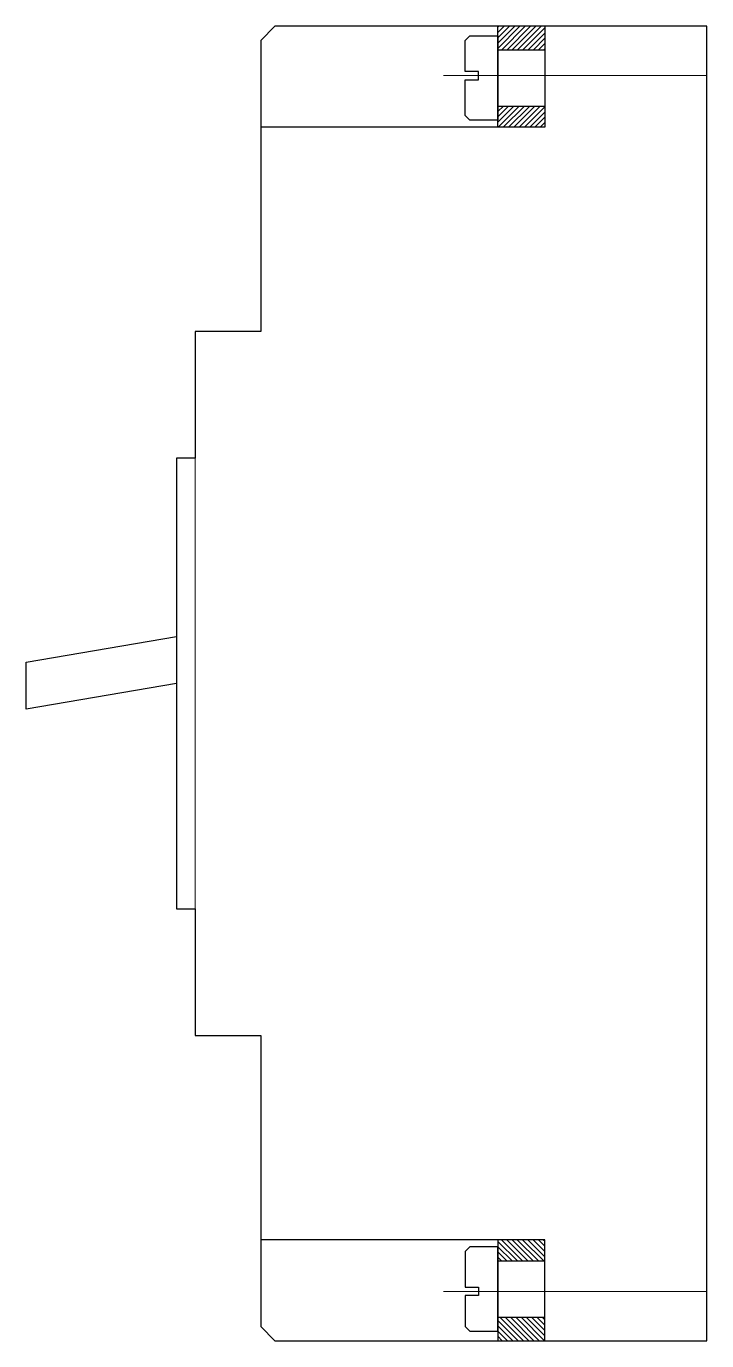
# Model space of a CAD drawing. Header units: millimetres. Extents: x 0 to 145, y 5 to 285.
import ezdxf
from ezdxf.enums import TextEntityAlignment as Align

# ---------------------------------------------------------------- set-up
doc = ezdxf.new("R2010")
doc.units = ezdxf.units.MM
doc.linetypes.add('CENTER', pattern=[50.8, 31.75, -6.35, 6.35, -6.35])
for name, color, linetype, lineweight in [('hw_Center', 4, 'CENTER', 9), ('hw_Continuous', 3, 'Continuous', 13), ('hw_Text', 7, 'Continuous', 13)]:
    doc.layers.add(name, color=color, linetype=linetype, lineweight=lineweight)
doc.styles.add('hw_Standard', font='complex.shx', dxfattribs={"width": 0.9})

# ---------------------------------------------------------------- blocks, each defined once
blk = doc.blocks.new('hwLS MCCB_Frame 800A_Metasol')
h = blk.add_hatch()
h.set_pattern_fill('ANSI31', color=1, scale=0.25, style=0)
h.set_pattern_definition([(45, (-4708.9271, 304.4976), (-0.56126601, 0.56126601), [])])
h.paths.add_polyline_path([(64.5, 135), (74.5, 135), (74.5, 140), (64.5, 140)])
h.paths.add_polyline_path([(64.5, 123), (64.5, 120), (64.5, 118.5), (74.5, 118.5), (74.5, 123)])
h = blk.add_hatch()
h.set_pattern_fill('ANSI31', color=1, scale=0.25, style=0)
h.set_pattern_definition([(315, (-4708.9271, -304.4976), (-0.56126601, -0.56126601), [])])
h.paths.add_polyline_path([(64.5, -135), (74.5, -135), (74.5, -140), (64.5, -140)])
h.paths.add_polyline_path([(64.5, -123), (64.5, -120), (64.5, -118.5), (74.5, -118.5), (74.5, -123)])
at = {"flags": 128}
blk.add_lwpolyline([(14, 75), (0, 75), (0, 48), (-4, 48), (-4, -48), (0, -48), (0, -75), (14, -75), (14, -137), (17, -140), (109, -140), (109, 140), (17, 140), (14, 137)], close=True, dxfattribs=at)
at = {"color": 1}
for points in [[(74.5, 140), (74.5, 118.5), (14, 118.5)], [(64.5, 118.5), (64.5, 140)], [(64.5, 135), (74.5, 135)], [(64.5, 123), (74.5, 123)], [(74.5, -140), (74.5, -118.5), (14, -118.5)], [(64.5, -118.5), (64.5, -140)], [(64.5, -123), (74.5, -123)], [(64.5, -135), (74.5, -135)]]:
    blk.add_lwpolyline(points, dxfattribs=at)
for points in [[(64.5, 138), (64.5, 120), (58.52, 120), (57.5, 121.02), (57.5, 128.61), (60.34, 128.61), (60.34, 130.39), (57.5, 130.39), (57.5, 136.98), (58.52, 138)], [(64.5, -138), (64.5, -120), (58.52, -120), (57.5, -121.02), (57.5, -128.61), (60.34, -128.61), (60.34, -130.39), (57.5, -130.39), (57.5, -136.98), (58.52, -138)]]:
    blk.add_lwpolyline(points, close=True, dxfattribs=at)
at = {"flags": 128}
blk.add_lwpolyline([(-4, 0), (-36, -5.49), (-36, 4.51), (-4, 10)], dxfattribs=at)
at = {"layer": 'hw_Center', "ltscale": 5}
for points in [[(109, 129.5), (52.88, 129.5)], [(109, -129.5), (52.88, -129.5)]]:
    blk.add_lwpolyline(points, dxfattribs=at)
at = {"layer": 'hw_Continuous'}
blk.add_lwpolyline([(0, 48), (0, -48)], dxfattribs=at)
at = {"layer": 'hw_Text', "style": 'hw_Standard', "width": 0.9}
for tag, flags, p in [('BRAND32', 10, (56.69, 4.77)), ('TYPE32', 8, (56.69, -5.23))]:
    blk.add_attdef(tag, text='', height=6, dxfattribs=dict(at, flags=flags)).set_placement(p, align=Align.MIDDLE_CENTER)

msp = doc.modelspace()

# ---------------------------------------------------------------- block references
msp.add_blockref('hwLS MCCB_Frame 800A_Metasol', (36, 145))

doc.saveas('drawing.dxf')
